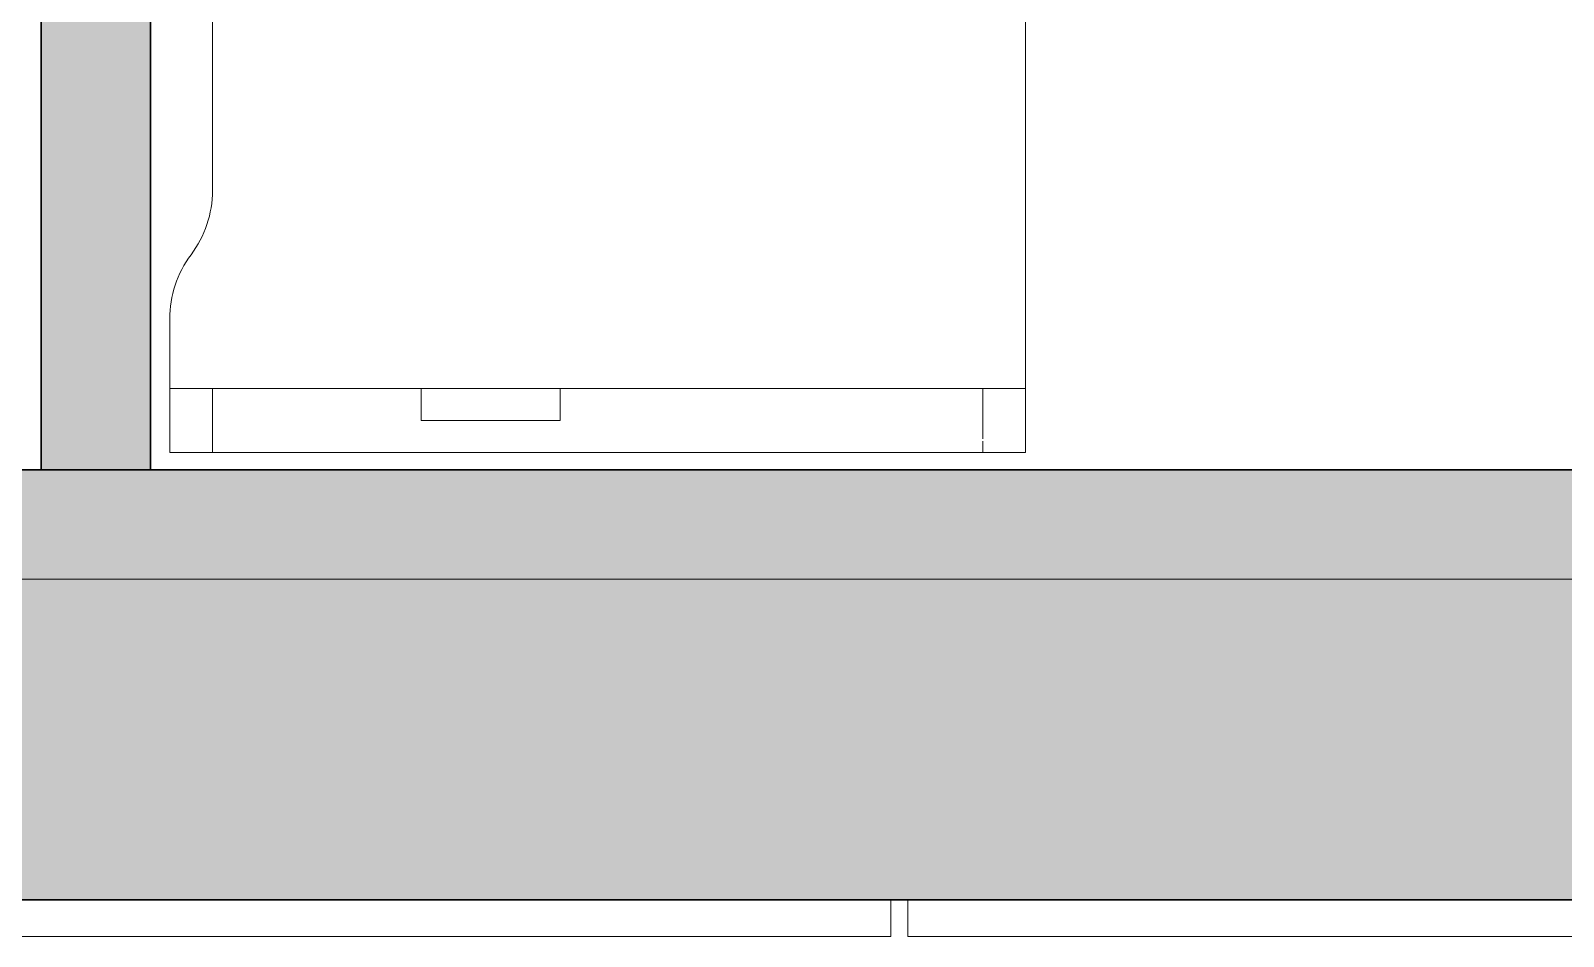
# Model space of a CAD drawing. Header units: millimetres. Extents: x 155927 to 317870, y -36033 to 97293.
# Drawn here: x 180989 to 182421, y 8934 to 9780 of the extents above; entities that cross this region are included whole.
import ezdxf

# ---------------------------------------------------------------- set-up
doc = ezdxf.new("R2010")
doc.units = ezdxf.units.MM
doc.header["$MEASUREMENT"] = 0
for name, color, linetype, lineweight in [('A-GLAZ-CURT', 7, 'CONTINUOUS', 9), ('A-WALL', 7, 'CONTINUOUS', 9), ('A-WALL-PATT', 7, 'CONTINUOUS', 9), ('I-FURN', 8, 'CONTINUOUS', 9), ('I-WALL', 7, 'CONTINUOUS', 9)]:
    doc.layers.add(name, color=color, linetype=linetype, lineweight=lineweight)

msp = doc.modelspace()

# ---------------------------------------------------------------- hatches: boundary and pattern name
at = {"layer": 'A-WALL-PATT'}
msp.add_hatch(color=256, dxfattribs=at).paths.add_polyline_path([(180998.8, 9369.6), (181100.8, 9369.6), (181100.8, 13607.6), (180998.8, 13607.6), (180998.8, 9818)], flags=0)
h = msp.add_hatch(color=256, dxfattribs=at)
h.paths.add_polyline_path([(190558.8, 9267.6), (190558.8, 9369.6), (187692.8, 9369.6), (187692.8, 9267.6), (188952.5, 9267.6)], flags=0)
h.paths.add_polyline_path([(184742.4, 9267.6), (184908.8, 9267.6), (184908.8, 9369.6), (180567.8, 9369.6), (180567.8, 9267.6), (184141, 9267.6)], flags=0)
h = msp.add_hatch(color=256, dxfattribs=at)
h.paths.add_polyline_path([(190558.8, 8967.6), (190558.8, 9267.6), (187692.8, 9267.6), (187692.8, 8967.6), (188952.5, 8967.6)], flags=0)
h.paths.add_polyline_path([(184742.4, 8967.6), (184908.8, 8967.6), (184908.8, 9267.6), (180567.8, 9267.6), (180567.8, 8967.6), (184141, 8967.6)], flags=0)
h.paths.add_polyline_path([(174033.8, 8967.6), (174033.8, 9267.6), (172417.8, 9267.6), (172417.8, 8967.6), (173916.4, 8967.6)], flags=0)
h.paths.add_polyline_path([(162489, 8967.6), (162683.8, 8967.6), (162683.8, 9267.6), (161617.8, 9267.6), (161617.8, 8967.6)], flags=0)
h.paths.add_polyline_path([(159983.8, 8967.6), (159983.8, 9267.6), (158817.8, 9267.6), (158817.8, 8967.6), (159481.8, 8967.6)], flags=0)
h.paths.add_polyline_path([(157076, 8967.6), (157533.8, 8967.6), (157533.8, 9267.6), (156460.8, 9267.6), (156460.8, 8967.6), (156474.5, 8967.6)], flags=0)

# ---------------------------------------------------------------- linework, layer by layer
at = {"layer": 'A-GLAZ-CURT', "lineweight": 20}
for p, q in [((181792.8, 8967.6), (180683.8, 8967.6)), ((181792.8, 8933.6), (181792.8, 8967.6)), ((184792.8, 8967.6), (181808.8, 8967.6)), ((181808.8, 8967.6), (181808.8, 8933.6)), ((180683.8, 8933.6), (181792.8, 8933.6)), ((181808.8, 8933.6), (184792.8, 8933.6))]:
    msp.add_line(p, q, dxfattribs=at)
at = {"layer": 'A-WALL'}
msp.add_line((184908.8, 9267.6), (180567.8, 9267.6), dxfattribs=at)
at = {"layer": 'A-WALL', "lineweight": 30}
msp.add_line((180567.8, 8967.6), (184908.8, 8967.6), dxfattribs=at)
at = {"layer": 'I-FURN'}
for p, q in [((181918.8, 9385.8), (181918.8, 10785.8)), ((181918.8, 10785.8), (181918.8, 9385.8)), ((181158.8, 10314.5), (181158.8, 9630.8)), ((181158.8, 9630.8), (181158.8, 10314.5)), ((181118.8, 9510.8), (181118.8, 9385.8)), ((181118.8, 9385.8), (181118.8, 9510.8)), ((181158.8, 9445.8), (181118.8, 9445.8)), ((181118.8, 9445.8), (181353.8, 9445.8)), ((181118.8, 9385.8), (181118.8, 9445.8)), ((181118.8, 9385.8), (181118.8, 9445.8)), ((181878.8, 9445.8), (181158.8, 9445.8)), ((181158.8, 9385.8), (181158.8, 9445.8)), ((181158.8, 9385.8), (181158.8, 9445.8)), ((181353.8, 9445.8), (181483.8, 9445.8)), ((181353.8, 9415.8), (181353.8, 9445.8)), ((181353.8, 9415.8), (181353.8, 9445.8)), ((181483.8, 9445.8), (181918.8, 9445.8)), ((181483.8, 9445.8), (181483.8, 9415.8)), ((181483.8, 9415.8), (181483.8, 9445.8)), ((181878.8, 9398.7), (181878.8, 9445.8)), ((181878.8, 9398.7), (181878.8, 9445.8)), ((181918.8, 9445.8), (181879.4, 9445.8)), ((181918.8, 9445.8), (181918.8, 9385.8)), ((181918.8, 9385.8), (181918.8, 9445.8)), ((181483.8, 9415.8), (181353.8, 9415.8)), ((181353.8, 9415.8), (181483.8, 9415.8)), ((181118.8, 9385.8), (181158.8, 9385.8)), ((181918.8, 9385.8), (181118.8, 9385.8)), ((181118.8, 9385.8), (181918.8, 9385.8)), ((181918.8, 9385.8), (181118.8, 9385.8)), ((181158.8, 9385.8), (181878.8, 9385.8)), ((181878.8, 9385.8), (181878.8, 9396.4)), ((181878.8, 9385.8), (181878.8, 9396.4)), ((181878.8, 9385.8), (181918.8, 9385.8))]:
    msp.add_line(p, q, dxfattribs=at)
for centre, start, end in [((181058.8, 9630.8), 323.1301, 0), ((181058.8, 9630.8), 323.1301, 0), ((181218.8, 9510.8), 143.1301, 180), ((181218.8, 9510.8), 143.1301, 180)]:
    msp.add_arc(centre, 100, start, end, dxfattribs=at)
at = {"layer": 'I-WALL', "lineweight": 30}
for p, q in [((180998.8, 13607.6), (180998.8, 9369.6)), ((181100.8, 9369.6), (181100.8, 13505.6)), ((184908.8, 9369.6), (180567.8, 9369.6)), ((180998.8, 9369.6), (181100.8, 9369.6))]:
    msp.add_line(p, q, dxfattribs=at)
at = {"layer": 'I-WALL'}
msp.add_line((180567.8, 9267.6), (184908.8, 9267.6), dxfattribs=at)

doc.saveas('drawing.dxf')
